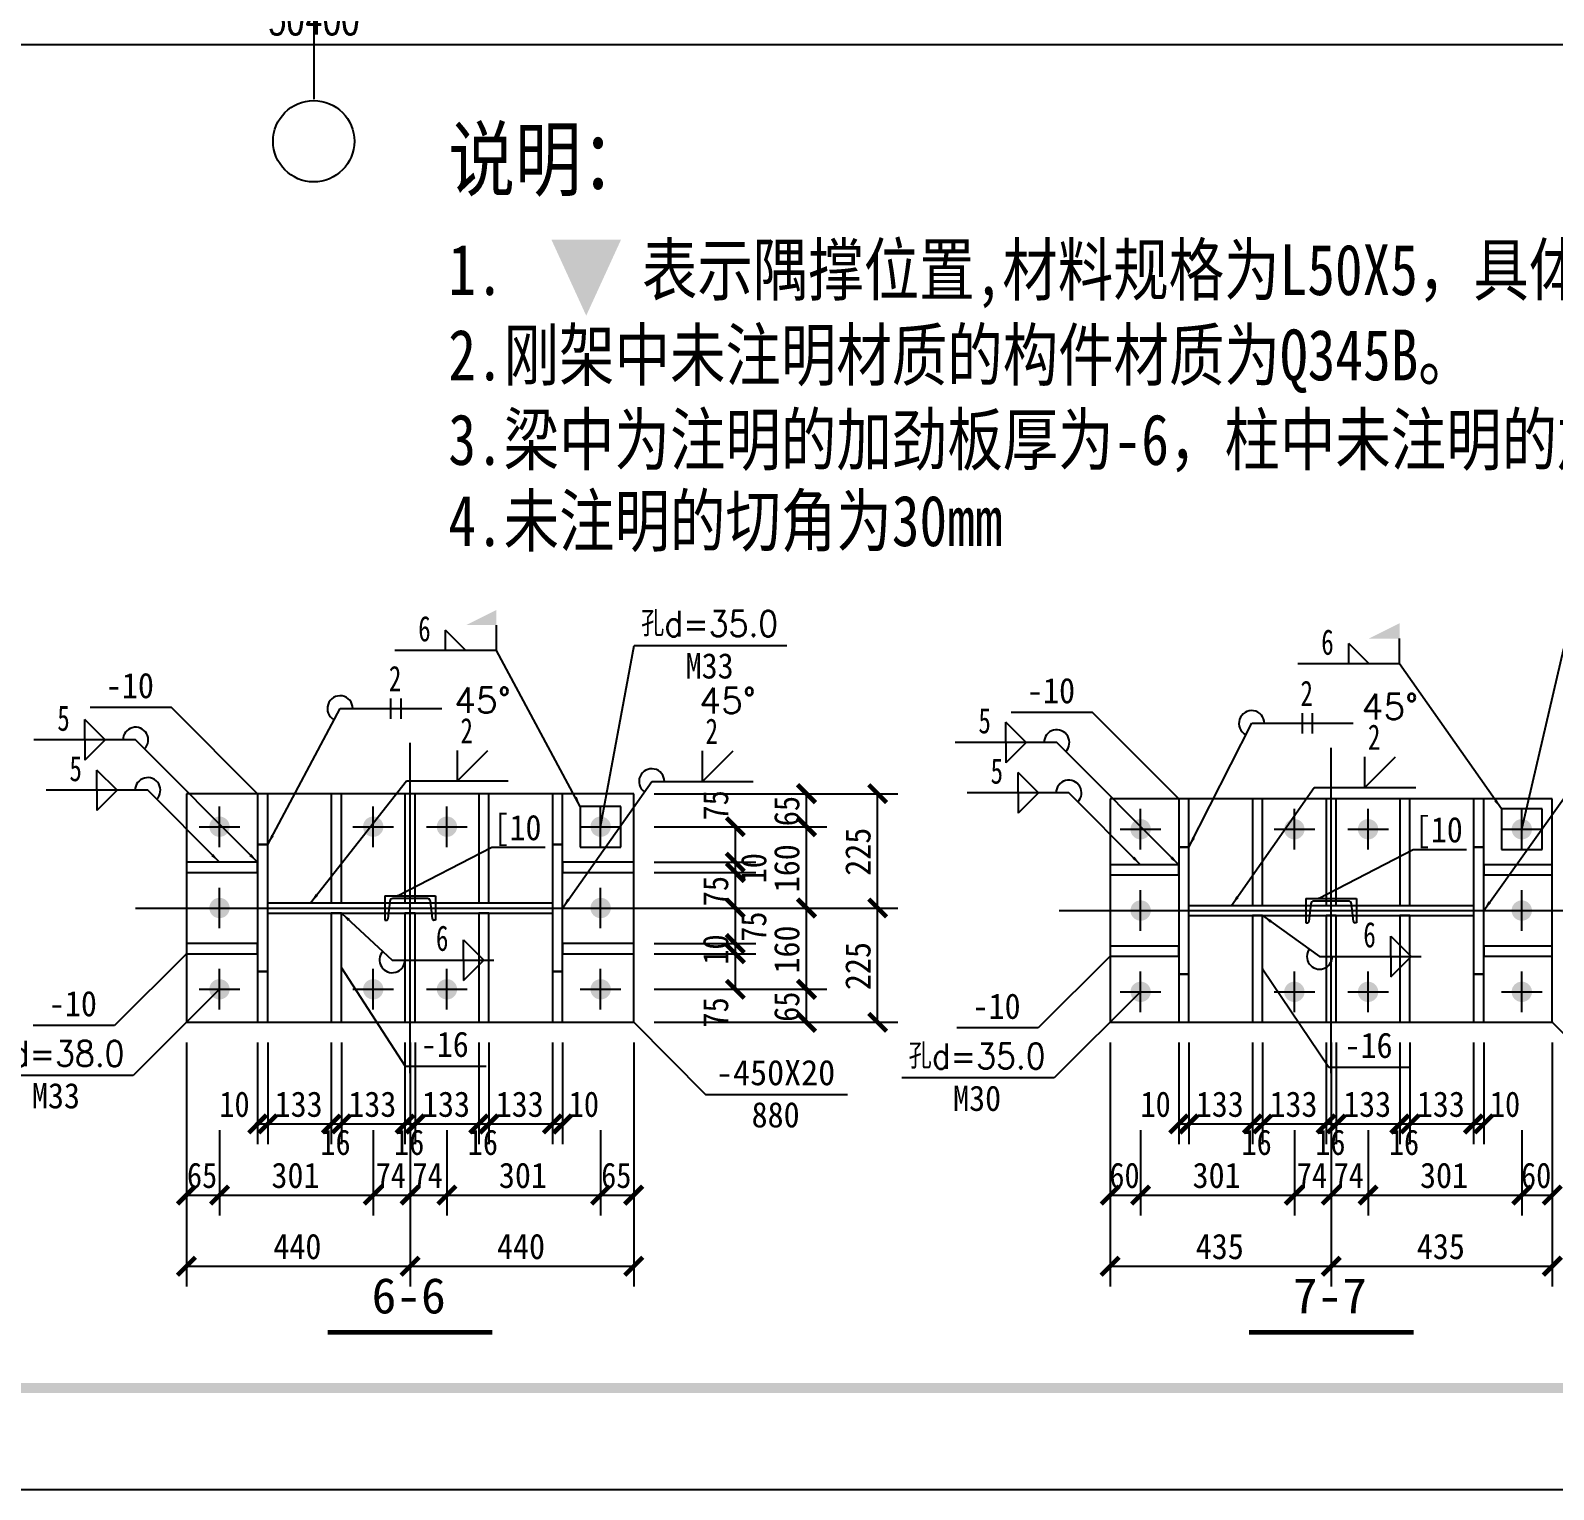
# Model space of a CAD drawing. Extents: x 37237700 to 37865026, y 138877 to 347670.
# Drawn here: x 37821750 to 37836734, y 213282 to 227640 of the extents above; entities that cross this region are included whole.
import ezdxf
from ezdxf.enums import TextEntityAlignment as Align

# ---------------------------------------------------------------- set-up
doc = ezdxf.new("R2010")
doc.units = 0
doc.header["$LTSCALE"] = 1000
doc.header["$MEASUREMENT"] = 0
doc.linetypes.add('4', pattern=[5, 1.5, -1, 1.5, -1])
doc.linetypes.add('ACAD_ISO04W100', pattern=[30.5, 24, -3, 0.5, -3])
doc.layers.get('0').update_dxf_attribs({"linetype": 'CONTINUOUS'})
doc.layers.get('DEFPOINTS').update_dxf_attribs({"linetype": 'CONTINUOUS'})
for name, color, linetype in [('10', 7, 'CONTINUOUS'), ('112', 253, 'CONTINUOUS'), ('20', 2, 'CONTINUOUS'), ('DIM', 3, 'CONTINUOUS'), ('DOTE', 1, 'ACAD_ISO04W100'), ('PUB_DIM', 3, 'CONTINUOUS'), ('PUB_TITLE', 4, 'CONTINUOUS'), ('字符串标注', 253, 'CONTINUOUS'), ('尺寸标注', 253, 'CONTINUOUS'), ('焊缝标注', 253, 'CONTINUOUS'), ('螺栓孔标注', 253, 'CONTINUOUS'), ('钢板标注', 253, 'CONTINUOUS'), ('隅撑', 1, 'CONTINUOUS')]:
    doc.layers.add(name, color=color, linetype=linetype)
doc.styles.add('-宋体', font='', dxfattribs={"width": 0.8})
doc.styles.add('_HZTXT', font='txt.shx', dxfattribs={"width": 0.8, "bigfont": 'hztxt.shx'})
doc.styles.add('_TCH_DIM_T3', font='SIMPLEX', dxfattribs={"width": 0.705882, "bigfont": 'GBCBIG'})
doc.styles.add('DIM_FONT', font='SIMPLEX.shx', dxfattribs={"width": 0.8})
doc.styles.get('-宋体').set_extended_font_data('SimSun')
doc.dimstyles.new('_TCH_ARCH&&100', dxfattribs={"dimtxt": 297.5, "dimasz": 100, "dimexe": 250, "dimexo": 300, "dimgap": 100, "dimtad": 1, "dimdec": 0, "dimzin": 0, "dimdsep": 46, "dimtxsty": '_TCH_DIM_T3', "dimblk": 'ARCHTICK', "dimcen": 0.09, "dimclrt": 7, "dimazin": 2, "dimtfac": 1, "dimtdec": 0, "dimtix": 1, "dimtmove": 2, "dimatfit": 3, "dimfxl": 1, "dimtolj": 1, "dimtzin": 0, "dimarcsym": 0})

# ---------------------------------------------------------------- blocks, each defined once
blk = doc.blocks.new('_ArchTick')
at = {"color": 0, "linetype": 'ByBlock', "const_width": 0.4}
blk.add_lwpolyline([(-0.5, -0.5), (0.5, 0.5)], dxfattribs=at)
blk = doc.blocks.new('*D1925')
at = {"layer": 'DEFPOINTS', "color": 0}
for p in [(37799337, 229464), (37849737, 229464), (37849737, 227500)]:
    blk.add_point(p, dxfattribs=at)
at = {"layer": 'PUB_DIM', "color": 0, "lineweight": -2}
for p, q in [((37799337, 229164), (37799337, 227250)), ((37849737, 229164), (37849737, 227250)), ((37799337, 227500), (37849737, 227500))]:
    blk.add_line(p, q, dxfattribs=at)
at = {"layer": 'PUB_DIM', "color": 0, "lineweight": -2, "xscale": 100, "yscale": 100, "zscale": 100, "rotation": 180}
blk.add_blockref('_ArchTick', (37799337, 227500), dxfattribs=at)
at = {"layer": 'PUB_DIM', "color": 0, "lineweight": -2, "xscale": 100, "yscale": 100, "zscale": 100}
blk.add_blockref('_ArchTick', (37849737, 227500), dxfattribs=at)
at = {"layer": 'PUB_DIM', "color": 7, "insert": (37824537, 227749), "char_height": 297.5, "attachment_point": 5, "style": '_TCH_DIM_T3'}
blk.add_mtext('\\A1;50400', dxfattribs=at)

msp = doc.modelspace()

# ---------------------------------------------------------------- linework, layer by layer
at = {"layer": '10'}
for p, q in [((37825484.6, 217379.7), (37825484.6, 220629.7)), ((37834547.1, 217379.7), (37834547.1, 220579.7)), ((37823609.6, 219604.7), (37823609.6, 220004.7)), ((37825122.1, 219604.7), (37825122.1, 220004.7)), ((37825847.1, 219604.7), (37825847.1, 220004.7)), ((37827359.6, 219604.7), (37827359.6, 220004.7)), ((37832672.1, 219579.7), (37832672.1, 219979.7)), ((37834184.6, 219579.7), (37834184.6, 219979.7)), ((37834909.6, 219579.7), (37834909.6, 219979.7)), ((37836422.1, 219579.7), (37836422.1, 219979.7)), ((37823409.6, 219804.7), (37823809.6, 219804.7)), ((37824922.1, 219804.7), (37825322.1, 219804.7)), ((37825647.1, 219804.7), (37826047.1, 219804.7)), ((37827159.6, 219804.7), (37827559.6, 219804.7)), ((37832472.1, 219779.7), (37832872.1, 219779.7)), ((37833984.6, 219779.7), (37834384.6, 219779.7)), ((37834709.6, 219779.7), (37835109.6, 219779.7)), ((37836222.1, 219779.7), (37836622.1, 219779.7)), ((37823609.6, 218804.7), (37823609.6, 219204.7)), ((37827359.6, 218804.7), (37827359.6, 219204.7)), ((37832672.1, 218779.7), (37832672.1, 219179.7)), ((37836422.1, 218779.7), (37836422.1, 219179.7)), ((37822784.6, 219004.7), (37828184.6, 219004.7)), ((37823409.6, 219004.7), (37823809.6, 219004.7)), ((37827159.6, 219004.7), (37827559.6, 219004.7)), ((37831872.1, 218979.7), (37837222.1, 218979.7)), ((37832472.1, 218979.7), (37832872.1, 218979.7)), ((37836222.1, 218979.7), (37836622.1, 218979.7)), ((37823609.6, 218004.7), (37823609.6, 218404.7)), ((37825122.1, 218004.7), (37825122.1, 218404.7)), ((37825847.1, 218004.7), (37825847.1, 218404.7)), ((37827359.6, 218004.7), (37827359.6, 218404.7)), ((37832672.1, 217979.7), (37832672.1, 218379.7)), ((37834184.6, 217979.7), (37834184.6, 218379.7)), ((37834909.6, 217979.7), (37834909.6, 218379.7)), ((37836422.1, 217979.7), (37836422.1, 218379.7)), ((37823409.6, 218204.7), (37823809.6, 218204.7)), ((37824922.1, 218204.7), (37825322.1, 218204.7)), ((37825647.1, 218204.7), (37826047.1, 218204.7)), ((37827159.6, 218204.7), (37827559.6, 218204.7)), ((37832472.1, 218179.7), (37832872.1, 218179.7)), ((37833984.6, 218179.7), (37834384.6, 218179.7)), ((37834709.6, 218179.7), (37835109.6, 218179.7)), ((37836222.1, 218179.7), (37836622.1, 218179.7))]:
    msp.add_line(p, q, dxfattribs=at)
at = {"layer": '10', "color": 1, "linetype": '4'}
for p, q in [((37825234.6, 219124.7), (37825234.6, 218884.7)), ((37825234.6, 219124.7), (37825734.6, 219124.7)), ((37825654.9, 219098.2), (37825314.2, 219098.2)), ((37825734.6, 219124.7), (37825734.6, 218884.7)), ((37834297.1, 219099.7), (37834297.1, 218859.7)), ((37834297.1, 219099.7), (37834797.1, 219099.7)), ((37834797.1, 219099.7), (37834797.1, 218859.7)), ((37825285.1, 219071.8), (37825265.1, 218897.9)), ((37825704.1, 218897.9), (37825684, 219071.8)), ((37834347.6, 219046.8), (37834327.6, 218872.9)), ((37834717.4, 219073.2), (37834376.7, 219073.2)), ((37834766.6, 218872.9), (37834746.5, 219046.8)), ((37825234.6, 218884.7), (37825253.1, 218884.7)), ((37825734.6, 218884.7), (37825716, 218884.7)), ((37834297.1, 218859.7), (37834315.6, 218859.7)), ((37834797.1, 218859.7), (37834778.5, 218859.7))]:
    msp.add_line(p, q, dxfattribs=at)
at = {"layer": '10', "const_width": 100}
for points in [[(37823659.6, 219804.7, 1), (37823559.6, 219804.7, 1), (37823659.6, 219804.7, 1)], [(37825172.1, 219804.7, 1), (37825072.1, 219804.7, 1), (37825172.1, 219804.7, 1)], [(37825897.1, 219804.7, 1), (37825797.1, 219804.7, 1), (37825897.1, 219804.7, 1)], [(37827409.6, 219804.7, 1), (37827309.6, 219804.7, 1), (37827409.6, 219804.7, 1)], [(37832722.1, 219779.7, 1), (37832622.1, 219779.7, 1), (37832722.1, 219779.7, 1)], [(37834234.6, 219779.7, 1), (37834134.6, 219779.7, 1), (37834234.6, 219779.7, 1)], [(37834959.6, 219779.7, 1), (37834859.6, 219779.7, 1), (37834959.6, 219779.7, 1)], [(37836472.1, 219779.7, 1), (37836372.1, 219779.7, 1), (37836472.1, 219779.7, 1)], [(37823659.6, 219004.7, 1), (37823559.6, 219004.7, 1), (37823659.6, 219004.7, 1)], [(37827409.6, 219004.7, 1), (37827309.6, 219004.7, 1), (37827409.6, 219004.7, 1)], [(37832722.1, 218979.7, 1), (37832622.1, 218979.7, 1), (37832722.1, 218979.7, 1)], [(37836472.1, 218979.7, 1), (37836372.1, 218979.7, 1), (37836472.1, 218979.7, 1)], [(37823659.6, 218204.7, 1), (37823559.6, 218204.7, 1), (37823659.6, 218204.7, 1)], [(37825172.1, 218204.7, 1), (37825072.1, 218204.7, 1), (37825172.1, 218204.7, 1)], [(37825897.1, 218204.7, 1), (37825797.1, 218204.7, 1), (37825897.1, 218204.7, 1)], [(37827409.6, 218204.7, 1), (37827309.6, 218204.7, 1), (37827409.6, 218204.7, 1)], [(37832722.1, 218179.7, 1), (37832622.1, 218179.7, 1), (37832722.1, 218179.7, 1)], [(37834234.6, 218179.7, 1), (37834134.6, 218179.7, 1), (37834234.6, 218179.7, 1)], [(37834959.6, 218179.7, 1), (37834859.6, 218179.7, 1), (37834959.6, 218179.7, 1)], [(37836472.1, 218179.7, 1), (37836372.1, 218179.7, 1), (37836472.1, 218179.7, 1)]]:
    msp.add_lwpolyline(points, format="xyb", dxfattribs=at)
at = {"layer": '10', "color": 3}
for points in [[(37824084.6, 219629.7), (37823984.6, 219629.7)], [(37823984.6, 219629.7), (37823984.6, 218379.7)], [(37824084.6, 218379.7), (37824084.6, 219629.7)], [(37826984.6, 219629.7), (37826884.6, 219629.7)], [(37826884.6, 219629.7), (37826884.6, 218379.7)], [(37826984.6, 218379.7), (37826984.6, 219629.7)], [(37833147.1, 219604.7), (37833047.1, 219604.7)], [(37833047.1, 219604.7), (37833047.1, 218354.7)], [(37833147.1, 218354.7), (37833147.1, 219604.7)], [(37836047.1, 219604.7), (37835947.1, 219604.7)], [(37835947.1, 219604.7), (37835947.1, 218354.7)], [(37836047.1, 218354.7), (37836047.1, 219604.7)], [(37824084.6, 219054.7), (37826884.6, 219054.7)], [(37824084.6, 218954.7), (37826884.6, 218954.7)], [(37833147.1, 219029.7), (37835947.1, 219029.7)], [(37833147.1, 218929.7), (37835947.1, 218929.7)], [(37823984.6, 218379.7), (37824084.6, 218379.7)], [(37826884.6, 218379.7), (37826984.6, 218379.7)], [(37833047.1, 218354.7), (37833147.1, 218354.7)], [(37835947.1, 218354.7), (37836047.1, 218354.7)]]:
    msp.add_lwpolyline(points, dxfattribs=at)
at = {"layer": '10', "const_width": 45}
for points in [[(37824674.6, 214829.7), (37826294.6, 214829.7)], [(37833737.1, 214829.7), (37835357.1, 214829.7)]]:
    msp.add_lwpolyline(points, dxfattribs=at)
at = {"layer": '10'}
for centre, radius, start, end in [((37825316.1, 219066.8), 31.4, 93.4084, 170.88102), ((37825653, 219066.8), 31.4, 9.11901, 86.5916), ((37834378.6, 219041.8), 31.4, 93.4084, 170.88102), ((37834715.5, 219041.8), 31.4, 9.11901, 86.5916), ((37825253.9, 218896), 11.3, 266.23474, 9.47566), ((37825715.2, 218896), 11.3, 170.52434, 273.76527), ((37834316.4, 218871), 11.3, 266.23474, 9.47566), ((37834777.8, 218871), 11.3, 170.52434, 273.76527)]:
    msp.add_arc(centre, radius, start, end, dxfattribs=at)
at = {"layer": '112'}
msp.add_circle((37824536.6, 226549.6), 400, dxfattribs=at)
at = {"layer": '20'}
for points in [[(37827684.6, 220129.7), (37823284.6, 220129.7)], [(37823284.6, 220129.7), (37823284.6, 217879.7)], [(37824084.6, 220129.7), (37823984.6, 220129.7)], [(37823984.6, 220129.7), (37823984.6, 219629.7)], [(37824084.6, 219629.7), (37824084.6, 220129.7)], [(37824809.6, 220129.7), (37824709.6, 220129.7)], [(37824709.6, 220129.7), (37824709.6, 219054.7)], [(37824809.6, 219054.7), (37824809.6, 220129.7)], [(37825534.6, 220129.7), (37825434.6, 220129.7)], [(37825434.6, 220129.7), (37825434.6, 219054.7)], [(37825534.6, 219054.7), (37825534.6, 220129.7)], [(37826259.6, 220129.7), (37826159.6, 220129.7)], [(37826159.6, 220129.7), (37826159.6, 219054.7)], [(37826259.6, 219054.7), (37826259.6, 220129.7)], [(37826984.6, 220129.7), (37826884.6, 220129.7)], [(37826884.6, 220129.7), (37826884.6, 219629.7)], [(37826984.6, 219629.7), (37826984.6, 220129.7)], [(37827684.6, 217879.7), (37827684.6, 220129.7)], [(37827559.6, 220004.7), (37827159.6, 220004.7)], [(37827159.6, 220004.7), (37827159.6, 219604.7)], [(37827559.6, 219604.7), (37827559.6, 220004.7)], [(37836722.1, 220079.7), (37832372.1, 220079.7)], [(37832372.1, 220079.7), (37832372.1, 217879.7)], [(37833147.1, 220079.7), (37833047.1, 220079.7)], [(37833047.1, 220079.7), (37833047.1, 219604.7)], [(37833147.1, 219604.7), (37833147.1, 220079.7)], [(37833872.1, 220079.7), (37833772.1, 220079.7)], [(37833772.1, 220079.7), (37833772.1, 219029.7)], [(37833872.1, 219029.7), (37833872.1, 220079.7)], [(37834597.1, 220079.7), (37834497.1, 220079.7)], [(37834497.1, 220079.7), (37834497.1, 219029.7)], [(37834597.1, 219029.7), (37834597.1, 220079.7)], [(37835322.1, 220079.7), (37835222.1, 220079.7)], [(37835222.1, 220079.7), (37835222.1, 219029.7)], [(37835322.1, 219029.7), (37835322.1, 220079.7)], [(37836047.1, 220079.7), (37835947.1, 220079.7)], [(37835947.1, 220079.7), (37835947.1, 219604.7)], [(37836047.1, 219604.7), (37836047.1, 220079.7)], [(37836622.1, 219979.7), (37836222.1, 219979.7)], [(37836222.1, 219979.7), (37836222.1, 219579.7)], [(37836622.1, 219579.7), (37836622.1, 219979.7)], [(37836722.1, 217879.7), (37836722.1, 220079.7)], [(37823984.6, 219629.7), (37824084.6, 219629.7)], [(37826884.6, 219629.7), (37826984.6, 219629.7)], [(37827159.6, 219604.7), (37827559.6, 219604.7)], [(37833047.1, 219604.7), (37833147.1, 219604.7)], [(37835947.1, 219604.7), (37836047.1, 219604.7)], [(37836222.1, 219579.7), (37836622.1, 219579.7)], [(37823984.6, 219454.7), (37823284.6, 219454.7)], [(37823284.6, 219454.7), (37823284.6, 219354.7)], [(37823984.6, 219354.7), (37823984.6, 219454.7)], [(37827684.6, 219454.7), (37826984.6, 219454.7)], [(37826984.6, 219454.7), (37826984.6, 219354.7)], [(37827684.6, 219354.7), (37827684.6, 219454.7)], [(37833047.1, 219429.7), (37832372.1, 219429.7)], [(37832372.1, 219429.7), (37832372.1, 219329.7)], [(37833047.1, 219329.7), (37833047.1, 219429.7)], [(37836722.1, 219429.7), (37836047.1, 219429.7)], [(37836047.1, 219429.7), (37836047.1, 219329.7)], [(37836722.1, 219329.7), (37836722.1, 219429.7)], [(37823284.6, 219354.7), (37823984.6, 219354.7)], [(37826984.6, 219354.7), (37827684.6, 219354.7)], [(37832372.1, 219329.7), (37833047.1, 219329.7)], [(37836047.1, 219329.7), (37836722.1, 219329.7)], [(37824709.6, 219054.7), (37824809.6, 219054.7)], [(37824809.6, 218954.7), (37824709.6, 218954.7)], [(37824709.6, 218954.7), (37824709.6, 217879.7)], [(37824809.6, 217879.7), (37824809.6, 218954.7)], [(37825434.6, 219054.7), (37825534.6, 219054.7)], [(37825534.6, 218954.7), (37825434.6, 218954.7)], [(37825434.6, 218954.7), (37825434.6, 217879.7)], [(37825534.6, 217879.7), (37825534.6, 218954.7)], [(37826159.6, 219054.7), (37826259.6, 219054.7)], [(37826259.6, 218954.7), (37826159.6, 218954.7)], [(37826159.6, 218954.7), (37826159.6, 217879.7)], [(37826259.6, 217879.7), (37826259.6, 218954.7)], [(37833772.1, 219029.7), (37833872.1, 219029.7)], [(37833872.1, 218929.7), (37833772.1, 218929.7)], [(37833772.1, 218929.7), (37833772.1, 217879.7)], [(37833872.1, 217879.7), (37833872.1, 218929.7)], [(37834497.1, 219029.7), (37834597.1, 219029.7)], [(37834597.1, 218929.7), (37834497.1, 218929.7)], [(37834497.1, 218929.7), (37834497.1, 217879.7)], [(37834597.1, 217879.7), (37834597.1, 218929.7)], [(37835222.1, 219029.7), (37835322.1, 219029.7)], [(37835322.1, 218929.7), (37835222.1, 218929.7)], [(37835222.1, 218929.7), (37835222.1, 217879.7)], [(37835322.1, 217879.7), (37835322.1, 218929.7)], [(37823984.6, 218654.7), (37823284.6, 218654.7)], [(37823284.6, 218654.7), (37823284.6, 218554.7)], [(37823984.6, 218554.7), (37823984.6, 218654.7)], [(37827684.6, 218654.7), (37826984.6, 218654.7)], [(37826984.6, 218654.7), (37826984.6, 218554.7)], [(37827684.6, 218554.7), (37827684.6, 218654.7)], [(37833047.1, 218629.7), (37832372.1, 218629.7)], [(37832372.1, 218629.7), (37832372.1, 218529.7)], [(37833047.1, 218529.7), (37833047.1, 218629.7)], [(37836722.1, 218629.7), (37836047.1, 218629.7)], [(37836047.1, 218629.7), (37836047.1, 218529.7)], [(37836722.1, 218529.7), (37836722.1, 218629.7)], [(37823284.6, 218554.7), (37823984.6, 218554.7)], [(37826984.6, 218554.7), (37827684.6, 218554.7)], [(37832372.1, 218529.7), (37833047.1, 218529.7)], [(37836047.1, 218529.7), (37836722.1, 218529.7)], [(37824084.6, 218379.7), (37823984.6, 218379.7)], [(37823984.6, 218379.7), (37823984.6, 217879.7)], [(37824084.6, 217879.7), (37824084.6, 218379.7)], [(37826984.6, 218379.7), (37826884.6, 218379.7)], [(37826884.6, 218379.7), (37826884.6, 217879.7)], [(37826984.6, 217879.7), (37826984.6, 218379.7)], [(37833147.1, 218354.7), (37833047.1, 218354.7)], [(37833047.1, 218354.7), (37833047.1, 217879.7)], [(37833147.1, 217879.7), (37833147.1, 218354.7)], [(37836047.1, 218354.7), (37835947.1, 218354.7)], [(37835947.1, 218354.7), (37835947.1, 217879.7)], [(37836047.1, 217879.7), (37836047.1, 218354.7)], [(37823284.6, 217879.7), (37827684.6, 217879.7)], [(37823984.6, 217879.7), (37824084.6, 217879.7)], [(37824709.6, 217879.7), (37824809.6, 217879.7)], [(37825434.6, 217879.7), (37825534.6, 217879.7)], [(37826159.6, 217879.7), (37826259.6, 217879.7)], [(37826884.6, 217879.7), (37826984.6, 217879.7)], [(37832372.1, 217879.7), (37836722.1, 217879.7)], [(37833047.1, 217879.7), (37833147.1, 217879.7)], [(37833772.1, 217879.7), (37833872.1, 217879.7)], [(37834497.1, 217879.7), (37834597.1, 217879.7)], [(37835222.1, 217879.7), (37835322.1, 217879.7)], [(37835947.1, 217879.7), (37836047.1, 217879.7)]]:
    msp.add_lwpolyline(points, dxfattribs=at)
at = {"layer": 'DOTE', "ltscale": 0.05}
msp.add_line((37824536.6, 252564), (37824536.6, 226949.6), dxfattribs=at)
at = {"layer": 'PUB_TITLE'}
msp.add_lwpolyline([(37790725.6, 213282.3), (37865025.6, 213282.3), (37865025.6, 255282.3), (37790725.6, 255282.3)], close=True, dxfattribs=at)
at = {"layer": 'PUB_TITLE', "const_width": 100}
msp.add_lwpolyline([(37793225.6, 214282.3), (37864025.6, 214282.3), (37864025.6, 254282.3), (37793225.6, 254282.3)], close=True, dxfattribs=at)
at = {"layer": '字符串标注'}
for p, q in [((37825359.6, 219124.7), (37826287.3, 219601.9)), ((37826287.3, 219601.9), (37826812.3, 219601.9)), ((37834422.1, 219099.7), (37835351.7, 219580.4)), ((37835351.7, 219580.4), (37835876.7, 219580.4))]:
    msp.add_line(p, q, dxfattribs=at)
at = {"layer": '字符串标注', "const_width": 10}
for points in [[(37825364.6, 219124.7, 1), (37825354.6, 219124.7, 1), (37825364.6, 219124.7, 1)], [(37834427.1, 219099.7, 1), (37834417.1, 219099.7, 1), (37834427.1, 219099.7, 1)]]:
    msp.add_lwpolyline(points, format="xyb", dxfattribs=at)
at = {"layer": '尺寸标注'}
for p, q in [((37827884.6, 220129.7), (37829584.6, 220129.7)), ((37827884.6, 220129.7), (37830284.6, 220129.7)), ((37829384.6, 219804.7), (37829384.6, 220129.7)), ((37830084.6, 219004.7), (37830084.6, 220129.7)), ((37827884.6, 219804.7), (37828884.6, 219804.7)), ((37827884.6, 219804.7), (37829584.6, 219804.7)), ((37827884.6, 219804.7), (37829584.6, 219804.7)), ((37828684.6, 219454.7), (37828684.6, 219804.7)), ((37829384.6, 219004.7), (37829384.6, 219804.7)), ((37827884.6, 219454.7), (37828884.6, 219454.7)), ((37827884.6, 219454.7), (37828884.6, 219454.7)), ((37828684.6, 219354.7), (37828684.6, 219454.7)), ((37827884.6, 219354.7), (37828884.6, 219354.7)), ((37827884.6, 219354.7), (37828884.6, 219354.7)), ((37828684.6, 219004.7), (37828684.6, 219354.7)), ((37827884.6, 219004.7), (37828884.6, 219004.7)), ((37827884.6, 219004.7), (37828884.6, 219004.7)), ((37827884.6, 219004.7), (37829584.6, 219004.7)), ((37827884.6, 219004.7), (37829584.6, 219004.7)), ((37827884.6, 219004.7), (37830284.6, 219004.7)), ((37827884.6, 219004.7), (37830284.6, 219004.7)), ((37828684.6, 218654.7), (37828684.6, 219004.7)), ((37829384.6, 218204.7), (37829384.6, 219004.7)), ((37830084.6, 217879.7), (37830084.6, 219004.7)), ((37827884.6, 218654.7), (37828884.6, 218654.7)), ((37827884.6, 218654.7), (37828884.6, 218654.7)), ((37828684.6, 218554.7), (37828684.6, 218654.7)), ((37827884.6, 218554.7), (37828884.6, 218554.7)), ((37827884.6, 218554.7), (37828884.6, 218554.7)), ((37828684.6, 218204.7), (37828684.6, 218554.7)), ((37827884.6, 218204.7), (37828884.6, 218204.7)), ((37827884.6, 218204.7), (37829584.6, 218204.7)), ((37827884.6, 218204.7), (37829584.6, 218204.7)), ((37829384.6, 217879.7), (37829384.6, 218204.7)), ((37827884.6, 217879.7), (37829584.6, 217879.7)), ((37827884.6, 217879.7), (37830284.6, 217879.7)), ((37823284.6, 217679.7), (37823284.6, 215279.7)), ((37823984.6, 217679.7), (37823984.6, 216679.7)), ((37824084.6, 217679.7), (37824084.6, 216679.7)), ((37824084.6, 217679.7), (37824084.6, 216679.7)), ((37824709.6, 217679.7), (37824709.6, 216679.7)), ((37824709.6, 217679.7), (37824709.6, 216679.7)), ((37824809.6, 217679.7), (37824809.6, 216679.7)), ((37824809.6, 217679.7), (37824809.6, 216679.7)), ((37825434.6, 217679.7), (37825434.6, 216679.7)), ((37825434.6, 217679.7), (37825434.6, 216679.7)), ((37825484.6, 217679.7), (37825484.6, 215279.7)), ((37825484.6, 217679.7), (37825484.6, 215279.7)), ((37825534.6, 217679.7), (37825534.6, 216679.7)), ((37825534.6, 217679.7), (37825534.6, 216679.7)), ((37826159.6, 217679.7), (37826159.6, 216679.7)), ((37826159.6, 217679.7), (37826159.6, 216679.7)), ((37826259.6, 217679.7), (37826259.6, 216679.7)), ((37826259.6, 217679.7), (37826259.6, 216679.7)), ((37826884.6, 217679.7), (37826884.6, 216679.7)), ((37826884.6, 217679.7), (37826884.6, 216679.7)), ((37826984.6, 217679.7), (37826984.6, 216679.7)), ((37827684.6, 217679.7), (37827684.6, 215279.7)), ((37832372.1, 217679.7), (37832372.1, 215279.7)), ((37833047.1, 217679.7), (37833047.1, 216679.7)), ((37833147.1, 217679.7), (37833147.1, 216679.7)), ((37833147.1, 217679.7), (37833147.1, 216679.7)), ((37833772.1, 217679.7), (37833772.1, 216679.7)), ((37833772.1, 217679.7), (37833772.1, 216679.7)), ((37833872.1, 217679.7), (37833872.1, 216679.7)), ((37833872.1, 217679.7), (37833872.1, 216679.7)), ((37834497.1, 217679.7), (37834497.1, 216679.7)), ((37834497.1, 217679.7), (37834497.1, 216679.7)), ((37834547.1, 217679.7), (37834547.1, 215279.7)), ((37834547.1, 217679.7), (37834547.1, 215279.7)), ((37834597.1, 217679.7), (37834597.1, 216679.7)), ((37834597.1, 217679.7), (37834597.1, 216679.7)), ((37835222.1, 217679.7), (37835222.1, 216679.7)), ((37835222.1, 217679.7), (37835222.1, 216679.7)), ((37835322.1, 217679.7), (37835322.1, 216679.7)), ((37835322.1, 217679.7), (37835322.1, 216679.7)), ((37835947.1, 217679.7), (37835947.1, 216679.7)), ((37835947.1, 217679.7), (37835947.1, 216679.7)), ((37836047.1, 217679.7), (37836047.1, 216679.7)), ((37836722.1, 217679.7), (37836722.1, 215279.7)), ((37823984.6, 216879.7), (37824084.6, 216879.7)), ((37824084.6, 216879.7), (37824709.6, 216879.7)), ((37824709.6, 216879.7), (37824809.6, 216879.7)), ((37824809.6, 216879.7), (37825434.6, 216879.7)), ((37825434.6, 216879.7), (37825534.6, 216879.7)), ((37825534.6, 216879.7), (37826159.6, 216879.7)), ((37826159.6, 216879.7), (37826259.6, 216879.7)), ((37826259.6, 216879.7), (37826884.6, 216879.7)), ((37826884.6, 216879.7), (37826984.6, 216879.7)), ((37833047.1, 216879.7), (37833147.1, 216879.7)), ((37833147.1, 216879.7), (37833772.1, 216879.7)), ((37833772.1, 216879.7), (37833872.1, 216879.7)), ((37833872.1, 216879.7), (37834497.1, 216879.7)), ((37834497.1, 216879.7), (37834597.1, 216879.7)), ((37834597.1, 216879.7), (37835222.1, 216879.7)), ((37835222.1, 216879.7), (37835322.1, 216879.7)), ((37835322.1, 216879.7), (37835947.1, 216879.7)), ((37835947.1, 216879.7), (37836047.1, 216879.7)), ((37823284.6, 216819.7), (37823284.6, 215979.7)), ((37823609.6, 216819.7), (37823609.6, 215979.7)), ((37823609.6, 216819.7), (37823609.6, 215979.7)), ((37825122.1, 216819.7), (37825122.1, 215979.7)), ((37825122.1, 216819.7), (37825122.1, 215979.7)), ((37825484.6, 216819.7), (37825484.6, 215979.7)), ((37825484.6, 216819.7), (37825484.6, 215979.7)), ((37825847.1, 216819.7), (37825847.1, 215979.7)), ((37825847.1, 216819.7), (37825847.1, 215979.7)), ((37827359.6, 216819.7), (37827359.6, 215979.7)), ((37827359.6, 216819.7), (37827359.6, 215979.7)), ((37827684.6, 216819.7), (37827684.6, 215979.7)), ((37832372.1, 216819.7), (37832372.1, 215979.7)), ((37832672.1, 216819.7), (37832672.1, 215979.7)), ((37832672.1, 216819.7), (37832672.1, 215979.7)), ((37834184.6, 216819.7), (37834184.6, 215979.7)), ((37834184.6, 216819.7), (37834184.6, 215979.7)), ((37834547.1, 216819.7), (37834547.1, 215979.7)), ((37834547.1, 216819.7), (37834547.1, 215979.7)), ((37834909.6, 216819.7), (37834909.6, 215979.7)), ((37834909.6, 216819.7), (37834909.6, 215979.7)), ((37836422.1, 216819.7), (37836422.1, 215979.7)), ((37836422.1, 216819.7), (37836422.1, 215979.7)), ((37836722.1, 216819.7), (37836722.1, 215979.7)), ((37823284.6, 216179.7), (37823609.6, 216179.7)), ((37823609.6, 216179.7), (37825122.1, 216179.7)), ((37825122.1, 216179.7), (37825484.6, 216179.7)), ((37825484.6, 216179.7), (37825847.1, 216179.7)), ((37825847.1, 216179.7), (37827359.6, 216179.7)), ((37827359.6, 216179.7), (37827684.6, 216179.7)), ((37832372.1, 216179.7), (37832672.1, 216179.7)), ((37832672.1, 216179.7), (37834184.6, 216179.7)), ((37834184.6, 216179.7), (37834547.1, 216179.7)), ((37834547.1, 216179.7), (37834909.6, 216179.7)), ((37834909.6, 216179.7), (37836422.1, 216179.7)), ((37836422.1, 216179.7), (37836722.1, 216179.7)), ((37823284.6, 215479.7), (37825484.6, 215479.7)), ((37825484.6, 215479.7), (37827684.6, 215479.7)), ((37832372.1, 215479.7), (37834547.1, 215479.7)), ((37834547.1, 215479.7), (37836722.1, 215479.7))]:
    msp.add_line(p, q, dxfattribs=at)
at = {"layer": '尺寸标注', "const_width": 45}
for points in [[(37829296.2, 220218.1), (37829472.9, 220041.3)], [(37829996.2, 220218.1), (37830172.9, 220041.3)], [(37828596.2, 219893.1), (37828772.9, 219716.3)], [(37829296.2, 219893.1), (37829472.9, 219716.3)], [(37829296.2, 219893.1), (37829472.9, 219716.3)], [(37828596.2, 219543.1), (37828772.9, 219366.3)], [(37828596.2, 219543.1), (37828772.9, 219366.3)], [(37828596.2, 219443.1), (37828772.9, 219266.3)], [(37828596.2, 219443.1), (37828772.9, 219266.3)], [(37828596.2, 219093.1), (37828772.9, 218916.3)], [(37828596.2, 219093.1), (37828772.9, 218916.3)], [(37829296.2, 219093.1), (37829472.9, 218916.3)], [(37829296.2, 219093.1), (37829472.9, 218916.3)], [(37829996.2, 219093.1), (37830172.9, 218916.3)], [(37829996.2, 219093.1), (37830172.9, 218916.3)], [(37828596.2, 218743.1), (37828772.9, 218566.3)], [(37828596.2, 218743.1), (37828772.9, 218566.3)], [(37828596.2, 218643.1), (37828772.9, 218466.3)], [(37828596.2, 218643.1), (37828772.9, 218466.3)], [(37828596.2, 218293.1), (37828772.9, 218116.3)], [(37829296.2, 218293.1), (37829472.9, 218116.3)], [(37829296.2, 218293.1), (37829472.9, 218116.3)], [(37829296.2, 217968.1), (37829472.9, 217791.3)], [(37829996.2, 217968.1), (37830172.9, 217791.3)], [(37823896.2, 216791.3), (37824072.9, 216968.1)], [(37823996.2, 216791.3), (37824172.9, 216968.1)], [(37823996.2, 216791.3), (37824172.9, 216968.1)], [(37824621.2, 216791.3), (37824797.9, 216968.1)], [(37824621.2, 216791.3), (37824797.9, 216968.1)], [(37824721.2, 216791.3), (37824897.9, 216968.1)], [(37824721.2, 216791.3), (37824897.9, 216968.1)], [(37825346.2, 216791.3), (37825522.9, 216968.1)], [(37825346.2, 216791.3), (37825522.9, 216968.1)], [(37825446.2, 216791.3), (37825622.9, 216968.1)], [(37825446.2, 216791.3), (37825622.9, 216968.1)], [(37826071.2, 216791.3), (37826247.9, 216968.1)], [(37826071.2, 216791.3), (37826247.9, 216968.1)], [(37826171.2, 216791.3), (37826347.9, 216968.1)], [(37826171.2, 216791.3), (37826347.9, 216968.1)], [(37826796.2, 216791.3), (37826972.9, 216968.1)], [(37826796.2, 216791.3), (37826972.9, 216968.1)], [(37826896.2, 216791.3), (37827072.9, 216968.1)], [(37832958.7, 216791.3), (37833135.5, 216968.1)], [(37833058.7, 216791.3), (37833235.5, 216968.1)], [(37833058.7, 216791.3), (37833235.5, 216968.1)], [(37833683.7, 216791.3), (37833860.5, 216968.1)], [(37833683.7, 216791.3), (37833860.5, 216968.1)], [(37833783.7, 216791.3), (37833960.5, 216968.1)], [(37833783.7, 216791.3), (37833960.5, 216968.1)], [(37834408.7, 216791.3), (37834585.5, 216968.1)], [(37834408.7, 216791.3), (37834585.5, 216968.1)], [(37834508.7, 216791.3), (37834685.5, 216968.1)], [(37834508.7, 216791.3), (37834685.5, 216968.1)], [(37835133.7, 216791.3), (37835310.5, 216968.1)], [(37835133.7, 216791.3), (37835310.5, 216968.1)], [(37835233.7, 216791.3), (37835410.5, 216968.1)], [(37835233.7, 216791.3), (37835410.5, 216968.1)], [(37835858.7, 216791.3), (37836035.5, 216968.1)], [(37835858.7, 216791.3), (37836035.5, 216968.1)], [(37835958.7, 216791.3), (37836135.5, 216968.1)], [(37823196.2, 216091.3), (37823372.9, 216268.1)], [(37823521.2, 216091.3), (37823697.9, 216268.1)], [(37823521.2, 216091.3), (37823697.9, 216268.1)], [(37825033.7, 216091.3), (37825210.4, 216268.1)], [(37825033.7, 216091.3), (37825210.4, 216268.1)], [(37825396.2, 216091.3), (37825572.9, 216268.1)], [(37825396.2, 216091.3), (37825572.9, 216268.1)], [(37825758.7, 216091.3), (37825935.4, 216268.1)], [(37825758.7, 216091.3), (37825935.4, 216268.1)], [(37827271.2, 216091.3), (37827447.9, 216268.1)], [(37827271.2, 216091.3), (37827447.9, 216268.1)], [(37827596.2, 216091.3), (37827772.9, 216268.1)], [(37832283.7, 216091.3), (37832460.5, 216268.1)], [(37832583.7, 216091.3), (37832760.5, 216268.1)], [(37832583.7, 216091.3), (37832760.5, 216268.1)], [(37834096.2, 216091.3), (37834273, 216268.1)], [(37834096.2, 216091.3), (37834273, 216268.1)], [(37834458.7, 216091.3), (37834635.5, 216268.1)], [(37834458.7, 216091.3), (37834635.5, 216268.1)], [(37834821.2, 216091.3), (37834998, 216268.1)], [(37834821.2, 216091.3), (37834998, 216268.1)], [(37836333.7, 216091.3), (37836510.5, 216268.1)], [(37836333.7, 216091.3), (37836510.5, 216268.1)], [(37836633.7, 216091.3), (37836810.5, 216268.1)], [(37823196.2, 215391.3), (37823372.9, 215568.1)], [(37825396.2, 215391.3), (37825572.9, 215568.1)], [(37825396.2, 215391.3), (37825572.9, 215568.1)], [(37827596.2, 215391.3), (37827772.9, 215568.1)], [(37832283.7, 215391.3), (37832460.5, 215568.1)], [(37834458.7, 215391.3), (37834635.5, 215568.1)], [(37834458.7, 215391.3), (37834635.5, 215568.1)], [(37836633.7, 215391.3), (37836810.5, 215568.1)]]:
    msp.add_lwpolyline(points, dxfattribs=at)
at = {"layer": '焊缝标注'}
for p, q in [((37826334.7, 221538.1), (37826334.7, 221788.1)), ((37826034.7, 221538.1), (37825834.7, 221738.1)), ((37825834.7, 221538.1), (37825834.7, 221738.1)), ((37835219.1, 221406.4), (37835219.1, 221656.4)), ((37826334.7, 221538.1), (37825334.7, 221538.1)), ((37827159.6, 220004.7), (37826334.7, 221538.1)), ((37834919.1, 221406.4), (37834719.1, 221606.4)), ((37834719.1, 221406.4), (37834719.1, 221606.4)), ((37835219.1, 221406.4), (37834219.1, 221406.4)), ((37836222.1, 219979.7), (37835219.1, 221406.4)), ((37825296, 220867.6), (37825296, 221067.6)), ((37825396, 220867.6), (37825396, 221067.6)), ((37824084.6, 219629.7), (37824796, 220967.6)), ((37824796, 220967.6), (37825796, 220967.6)), ((37834264.5, 220722), (37834264.5, 220922)), ((37834364.5, 220722), (37834364.5, 220922)), ((37822483.9, 220658.2), (37822283.9, 220858.2)), ((37822283.9, 220658.2), (37822283.9, 220858.2)), ((37831546.4, 220633.2), (37831346.4, 220833.2)), ((37831346.4, 220633.2), (37831346.4, 220833.2)), ((37833147.1, 219604.7), (37833764.5, 220822)), ((37833764.5, 220822), (37834764.5, 220822)), ((37822783.9, 220658.2), (37821783.9, 220658.2)), ((37822483.9, 220658.2), (37822283.9, 220458.2)), ((37822283.9, 220658.2), (37822283.9, 220458.2)), ((37823984.6, 219454.7), (37822783.9, 220658.2)), ((37831846.4, 220633.2), (37830846.4, 220633.2)), ((37831546.4, 220633.2), (37831346.4, 220433.2)), ((37831346.4, 220633.2), (37831346.4, 220433.2)), ((37833047.1, 219429.7), (37831846.4, 220633.2)), ((37825950.4, 220254.4), (37825950.4, 220554.4)), ((37825950.4, 220254.4), (37826250.4, 220554.4)), ((37828361.6, 220250), (37828361.6, 220550)), ((37828361.6, 220250), (37828661.6, 220550)), ((37834878.1, 220191.1), (37834878.1, 220491.1)), ((37834878.1, 220191.1), (37835178.1, 220491.1)), ((37822603.3, 220162.6), (37822403.3, 220362.6)), ((37822403.3, 220162.6), (37822403.3, 220362.6)), ((37831665.8, 220137.6), (37831465.8, 220337.6)), ((37831465.8, 220137.6), (37831465.8, 220337.6)), ((37822903.3, 220162.6), (37821903.3, 220162.6)), ((37822603.3, 220162.6), (37822403.3, 219962.6)), ((37822403.3, 220162.6), (37822403.3, 219962.6)), ((37823609.6, 219454.7), (37822903.3, 220162.6)), ((37824504.6, 219054.7), (37825450.4, 220254.4)), ((37825450.4, 220254.4), (37826450.4, 220254.4)), ((37826984.6, 219004.7), (37827861.6, 220250)), ((37827861.6, 220250), (37828861.6, 220250)), ((37831965.8, 220137.6), (37830965.8, 220137.6)), ((37831665.8, 220137.6), (37831465.8, 219937.6)), ((37831465.8, 220137.6), (37831465.8, 219937.6)), ((37832672.1, 219429.7), (37831965.8, 220137.6)), ((37833567.1, 219029.7), (37834378.1, 220191.1)), ((37834378.1, 220191.1), (37835378.1, 220191.1)), ((37836047.1, 218979.7), (37836931.1, 220217.5)), ((37824809.6, 218954.7), (37825309.2, 218492.9)), ((37833872.1, 218929.7), (37834433, 218527.1)), ((37826009.2, 218692.9), (37826209.2, 218492.9)), ((37826009.2, 218492.9), (37826009.2, 218692.9)), ((37835133, 218727.1), (37835333, 218527.1)), ((37835133, 218527.1), (37835133, 218727.1)), ((37825309.2, 218492.9), (37826309.2, 218492.9)), ((37826009.2, 218292.9), (37826209.2, 218492.9)), ((37826009.2, 218492.9), (37826009.2, 218292.9)), ((37834433, 218527.1), (37835433, 218527.1)), ((37835133, 218327.1), (37835333, 218527.1)), ((37835133, 218527.1), (37835133, 218327.1))]:
    msp.add_line(p, q, dxfattribs=at)
for centre, start, end in [((37824796, 220967.6), 0, 241.99778), ((37833764.5, 220822), 0, 243.10822), ((37822783.9, 220658.2), 314.93155, 180.00001), ((37831846.4, 220633.2), 314.93155, 180.00001), ((37822903.3, 220162.6), 314.93155, 180.00001), ((37827861.6, 220250), 0, 234.84202), ((37831965.8, 220137.6), 314.93155, 180.00001), ((37825309.2, 218492.9), 137.25881, 0), ((37834433, 218527.1), 144.33181, 0)]:
    msp.add_arc(centre, 125, start, end, dxfattribs=at)
for points in [[(37826334.7, 221788.1), (37826034.7, 221788.1), (37826334.7, 221938.1)], [(37835219.1, 221656.4), (37834919.1, 221656.4), (37835219.1, 221806.4)], [(37827159.6, 220004.7), (37827125.4, 220099.9), (37827099, 220085.6)], [(37836222.1, 219979.7), (37836176.8, 220070.1), (37836152.3, 220052.9)], [(37824084.6, 219629.7), (37824144.8, 219710.9), (37824118.3, 219725)], [(37833147.1, 219604.7), (37833205.7, 219687.1), (37833178.9, 219700.7)], [(37823609.6, 219454.7), (37823549.5, 219536.1), (37823528.3, 219514.9)], [(37823984.6, 219454.7), (37823924.5, 219536.1), (37823903.3, 219514.9)], [(37832672.1, 219429.7), (37832612.1, 219511.1), (37832590.8, 219489.9)], [(37833047.1, 219429.7), (37832987.1, 219511.1), (37832965.8, 219489.9)], [(37824504.6, 219054.7), (37824578.2, 219123.9), (37824554.7, 219142.5)], [(37826984.6, 219004.7), (37827054.4, 219077.8), (37827029.9, 219095.1)], [(37833567.1, 219029.7), (37833636.6, 219103.1), (37833612, 219120.3)], [(37824809.6, 218954.7), (37824872.8, 218875.8), (37824893.2, 218897.8)], [(37833872.1, 218929.7), (37833944.6, 218859.2), (37833962.1, 218883.6)], [(37836047.1, 218979.7), (37836117.4, 219052.3), (37836093, 219069.8)]]:
    msp.add_solid(points, dxfattribs=at)
at = {"layer": '螺栓孔标注'}
for p, q in [((37827359.6, 219804.7), (37827690.4, 221587.7)), ((37827690.4, 221587.7), (37829190.4, 221587.7)), ((37836422.1, 219779.7), (37836836.9, 221557.9)), ((37823609.6, 218204.7), (37822759.3, 217357.8)), ((37832672.1, 218179.7), (37831821.9, 217332.8)), ((37822759.3, 217357.8), (37821259.3, 217357.8)), ((37831821.9, 217332.8), (37830321.9, 217332.8))]:
    msp.add_line(p, q, dxfattribs=at)
at = {"layer": '螺栓孔标注', "const_width": 10}
for points in [[(37827364.6, 219804.7, 1), (37827354.6, 219804.7, 1), (37827364.6, 219804.7, 1)], [(37836427.1, 219779.7, 1), (37836417.1, 219779.7, 1), (37836427.1, 219779.7, 1)], [(37823614.6, 218204.7, 1), (37823604.6, 218204.7, 1), (37823614.6, 218204.7, 1)], [(37832677.1, 218179.7, 1), (37832667.1, 218179.7, 1), (37832677.1, 218179.7, 1)]]:
    msp.add_lwpolyline(points, format="xyb", dxfattribs=at)
at = {"layer": '钢板标注'}
for p, q in [((37823137, 220979.2), (37822337, 220979.2)), ((37823984.6, 220129.7), (37823137, 220979.2)), ((37832199.6, 220929.2), (37831399.6, 220929.2)), ((37833047.1, 220079.7), (37832199.6, 220929.2)), ((37823284.6, 218554.7), (37822576, 217849)), ((37832372.1, 218529.7), (37831663.6, 217824)), ((37824809.6, 218417.2), (37825434.8, 217449.1)), ((37833872.1, 218404.7), (37834523.3, 217439.1)), ((37827684.6, 217879.7), (37828389.7, 217170.6)), ((37836722.1, 217879.7), (37837427.2, 217170.6)), ((37822576, 217849), (37821776, 217849)), ((37831663.6, 217824), (37830863.6, 217824)), ((37825434.8, 217449.1), (37826234.8, 217449.1)), ((37834523.3, 217439.1), (37835323.3, 217439.1)), ((37828389.7, 217170.6), (37829789.7, 217170.6))]:
    msp.add_line(p, q, dxfattribs=at)
at = {"layer": '钢板标注', "const_width": 10}
for points in [[(37823989.6, 220129.7, 1), (37823979.6, 220129.7, 1), (37823989.6, 220129.7, 1)], [(37833052.1, 220079.7, 1), (37833042.1, 220079.7, 1), (37833052.1, 220079.7, 1)], [(37823289.6, 218554.7, 1), (37823279.6, 218554.7, 1), (37823289.6, 218554.7, 1)], [(37832377.1, 218529.7, 1), (37832367.1, 218529.7, 1), (37832377.1, 218529.7, 1)], [(37824814.6, 218417.2, 1), (37824804.6, 218417.2, 1), (37824814.6, 218417.2, 1)], [(37833877.1, 218404.7, 1), (37833867.1, 218404.7, 1), (37833877.1, 218404.7, 1)], [(37827689.6, 217879.7, 1), (37827679.6, 217879.7, 1), (37827689.6, 217879.7, 1)], [(37836727.1, 217879.7, 1), (37836717.1, 217879.7, 1), (37836727.1, 217879.7, 1)]]:
    msp.add_lwpolyline(points, format="xyb", dxfattribs=at)
at = {"layer": '隅撑', "color": 1, "elevation": -742.2}
msp.add_lwpolyline([(37827217.6, 224833.2, 0, 685.7, 0), (37827217.6, 225582.2, 685.7, 685.7, 0)], format="xyseb", dxfattribs=at)

# ---------------------------------------------------------------- texts
at = {"layer": '10', "width": 0.781076}
for s, p, p2 in [('6-6', (37825106.6, 215015.2), (37825835.6, 215015.2)), ('7-7', (37834169.1, 215015.2), (37834898.1, 215015.2))]:
    msp.add_text(s, height=350, dxfattribs=at).set_placement(p, p2, align=Align.FIT)
at = {"layer": 'DIM', "style": '-宋体', "width": 0.8}
for s, height, p in [('说明：', 600, (37825860.7, 226073.1, -742.2)), ('1.     表示隅撑位置,材料规格为L50X5，具体连接见隅撑详图。', 500, (37825860.7, 225035.9, -742.2)), ('2.刚架中未注明材质的构件材质为Q345B。', 500, (37825860.7, 224196.9, -742.2)), ('3.梁中为注明的加劲板厚为-6，柱中未注明的加劲板厚为-8。', 500, (37825860.7, 223364.5, -742.2)), ('4.未注明的切角为30mm', 500, (37825860.7, 222565.5, -742.2))]:
    msp.add_text(s, height=height, dxfattribs=at).set_placement(p)
at = {"layer": '字符串标注', "width": 1.030904}
for p, p2 in [((37826304.8, 219671.9), (37826777.3, 219671.9)), ((37835369.2, 219650.4), (37835841.7, 219650.4))]:
    msp.add_text('[10', height=250, dxfattribs=at).set_placement(p, p2, align=Align.FIT)
at = {"layer": '尺寸标注'}
for s, width, p, p2 in [('75', 0.714, (37828614.6, 219865.9), (37828614.6, 220163.4)), ('65', 0.714, (37829314.6, 219809.7), (37829314.6, 220107.2)), ('225', 0.70875, (37830014.6, 219322.2), (37830014.6, 219794.7)), ('10', 1.019999, (37828989.6, 219247.2), (37828989.6, 219544.7)), ('160', 0.872307, (37829314.6, 219159.7), (37829314.6, 219632.2)), ('75', 0.714, (37828614.6, 219022.2), (37828614.6, 219319.7)), ('75', 0.714, (37828989.6, 218672.2), (37828989.6, 218969.7)), ('160', 0.872307, (37829314.6, 218359.7), (37829314.6, 218832.2)), ('10', 1.019999, (37828614.6, 218447.2), (37828614.6, 218744.7)), ('225', 0.70875, (37830014.6, 218197.2), (37830014.6, 218669.7)), ('75', 0.714, (37828614.6, 217828.4), (37828614.6, 218125.9)), ('65', 0.714, (37829314.6, 217884.7), (37829314.6, 218182.2))]:
    msp.add_text(s, height=250, rotation=90, dxfattribs=dict(at, width=width)).set_placement(p, p2, align=Align.FIT)
for s, width, p, p2 in [('10', 1.020013, (37823608.3, 216949.7), (37823905.8, 216949.7)), ('133', 0.810006, (37824152.1, 216949.7), (37824624.6, 216949.7)), ('133', 0.810006, (37824877.1, 216949.7), (37825349.6, 216949.7)), ('133', 0.810006, (37825602.1, 216949.7), (37826074.6, 216949.7)), ('133', 0.810006, (37826327.1, 216949.7), (37826799.6, 216949.7)), ('10', 1.020013, (37827045.8, 216949.7), (37827343.3, 216949.7)), ('10', 1.020013, (37832670.8, 216949.7), (37832968.3, 216949.7)), ('133', 0.810006, (37833214.6, 216949.7), (37833687.1, 216949.7)), ('133', 0.810006, (37833939.6, 216949.7), (37834412.1, 216949.7)), ('133', 0.810006, (37834664.6, 216949.7), (37835137.1, 216949.7)), ('133', 0.810006, (37835389.6, 216949.7), (37835862.1, 216949.7)), ('10', 1.020013, (37836108.3, 216949.7), (37836405.8, 216949.7)), ('16', 0.892511, (37824602.1, 216574.7), (37824899.6, 216574.7)), ('16', 0.892511, (37825327.1, 216574.7), (37825624.6, 216574.7)), ('16', 0.892511, (37826052.1, 216574.7), (37826349.6, 216574.7)), ('16', 0.892511, (37833664.6, 216574.7), (37833962.1, 216574.7)), ('16', 0.892511, (37834389.6, 216574.7), (37834687.1, 216574.7)), ('16', 0.892511, (37835114.6, 216574.7), (37835412.1, 216574.7)), ('65', 0.714009, (37823289.6, 216249.7), (37823587.1, 216249.7)), ('301', 0.872314, (37824120.8, 216249.7), (37824593.3, 216249.7)), ('74', 0.714009, (37825145.8, 216249.7), (37825443.3, 216249.7)), ('74', 0.714009, (37825508.3, 216249.7), (37825805.8, 216249.7)), ('301', 0.872314, (37826358.3, 216249.7), (37826830.8, 216249.7)), ('65', 0.714009, (37827364.6, 216249.7), (37827662.1, 216249.7)), ('60', 0.793343, (37832364.6, 216249.7), (37832662.1, 216249.7)), ('301', 0.872314, (37833183.3, 216249.7), (37833655.8, 216249.7)), ('74', 0.714009, (37834208.3, 216249.7), (37834505.8, 216249.7)), ('74', 0.714009, (37834570.8, 216249.7), (37834868.3, 216249.7)), ('301', 0.872314, (37835420.8, 216249.7), (37835893.3, 216249.7)), ('60', 0.793343, (37836414.6, 216249.7), (37836712.1, 216249.7)), ('440', 0.756006, (37824139.6, 215549.7), (37824612.1, 215549.7)), ('440', 0.756006, (37826339.6, 215549.7), (37826812.1, 215549.7)), ('435', 0.708755, (37833214.6, 215549.7), (37833687.1, 215549.7)), ('435', 0.708755, (37835389.6, 215549.7), (37835862.1, 215549.7))]:
    msp.add_text(s, height=250, dxfattribs=dict(at, width=width)).set_placement(p, p2, align=Align.FIT)
at = {"layer": '焊缝标注'}
for s, width, p, p2 in [('6', 0.734985, (37825564.7, 221628.1), (37825687.2, 221628.1)), ('6', 0.735022, (37834449.1, 221496.4), (37834571.6, 221496.4)), ('2', 0.735022, (37825276, 221137.6), (37825398.5, 221137.6)), ('2', 0.734985, (37834244.5, 220992), (37834366.9, 220992)), ('5', 0.734985, (37822013.9, 220748.2), (37822136.4, 220748.2)), ('5', 0.734985, (37831076.4, 220723.2), (37831198.9, 220723.2)), ('2', 0.735022, (37825980.4, 220624.4), (37826102.9, 220624.4)), ('2', 0.735022, (37828391.6, 220620), (37828514.1, 220620)), ('2', 0.735022, (37834908.1, 220561.1), (37835030.7, 220561.1)), ('5', 0.735022, (37822133.3, 220252.6), (37822255.8, 220252.6)), ('5', 0.735022, (37831195.8, 220227.6), (37831318.3, 220227.6)), ('6', 0.735022, (37825739.2, 218582.9), (37825861.7, 218582.9)), ('6', 0.735022, (37834863, 218617.1), (37834985.5, 218617.1))]:
    msp.add_text(s, height=250, dxfattribs=dict(at, width=width)).set_placement(p, p2, align=Align.FIT)
at = {"layer": '焊缝标注', "style": 'DIM_FONT'}
for p in [(37825917.9, 220924.4), (37828329.1, 220920), (37834845.6, 220861.1)]:
    msp.add_text('45°', height=250, dxfattribs=at).set_placement(p)
at = {"layer": '螺栓孔标注', "style": '_HZTXT'}
for s, width, p, p2 in [('孔d=35.0', 0.924003, (37827757.9, 221677.7), (37829105.4, 221677.7)), ('孔d=38.0', 0.923998, (37821326.8, 217447.8), (37822674.3, 217447.8)), ('孔d=35.0', 0.923998, (37830389.4, 217422.8), (37831736.9, 217422.8))]:
    msp.add_text(s, height=250, dxfattribs=dict(at, width=width)).set_placement(p, p2, align=Align.FIT)
at = {"layer": '螺栓孔标注'}
for s, width, p, p2 in [('M33', 0.708755, (37828195.4, 221262.7), (37828667.9, 221262.7)), ('M33', 0.708746, (37821764.3, 217032.8), (37822236.8, 217032.8)), ('M30', 0.755996, (37830826.9, 217007.8), (37831299.4, 217007.8))]:
    msp.add_text(s, height=250, dxfattribs=dict(at, width=width)).set_placement(p, p2, align=Align.FIT)
at = {"layer": '钢板标注'}
for s, width, p, p2 in [('-10', 0.872314, (37822492, 221069.2), (37822964.5, 221069.2)), ('-10', 0.872314, (37831554.6, 221019.2), (37832027.1, 221019.2)), ('-10', 0.872314, (37821931, 217939), (37822403.5, 217939)), ('-10', 0.872314, (37831018.6, 217914), (37831491.1, 217914)), ('-16', 0.809996, (37825589.8, 217539.1), (37826062.3, 217539.1)), ('-16', 0.809996, (37834678.3, 217529.1), (37835150.8, 217529.1)), ('-450X20', 0.740529, (37828494.7, 217260.6), (37829667.2, 217260.6)), ('880', 0.756006, (37828844.7, 216845.6), (37829317.2, 216845.6))]:
    msp.add_text(s, height=250, dxfattribs=dict(at, width=width)).set_placement(p, p2, align=Align.FIT)

# ---------------------------------------------------------------- dimensions: what is measured, and where the dimension line sits
at = {"layer": 'PUB_DIM'}
dim = msp.add_aligned_dim(p1=(37799336.6, 229464), p2=(37849736.6, 229464), distance=-1963.9, dimstyle='_TCH_ARCH&&100', dxfattribs=at)
dim.commit()
dim.dimension.update_dxf_attribs({"geometry": '*D1925', "text_midpoint": (37824536.6, 227748.9)})

doc.saveas('drawing.dxf')
